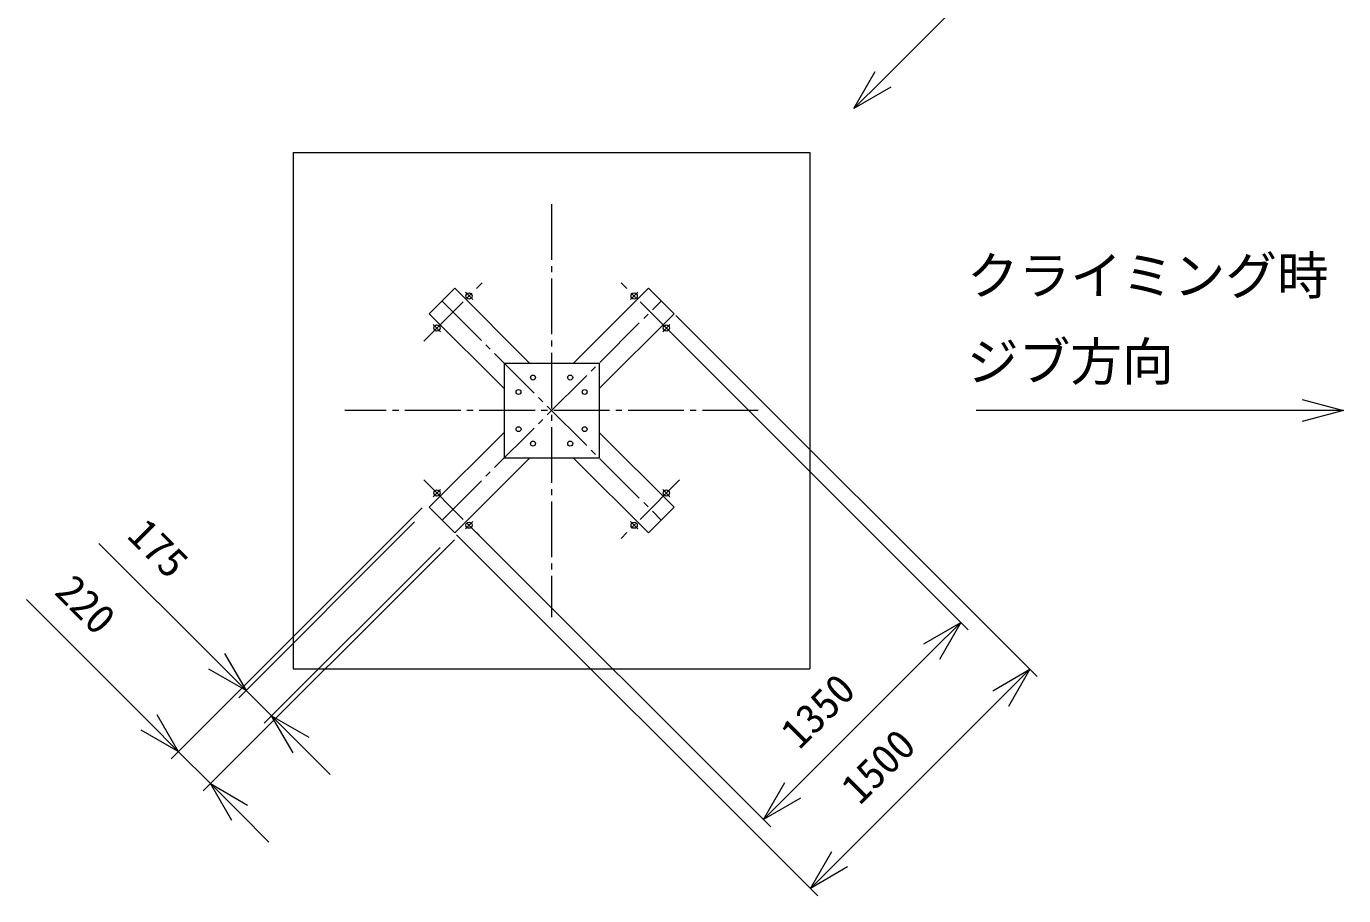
# Model space of a CAD drawing. Units: millimetres, scale not verified. Extents: x -8789 to 8797, y -12359 to 13582.
# Drawn here: x -8308 to -1934, y -12359 to -8149 of the extents above; entities that cross this region are included whole.
import ezdxf
from ezdxf.enums import TextEntityAlignment as Align

# ---------------------------------------------------------------- set-up
doc = ezdxf.new("R2010")
doc.units = ezdxf.units.MM
doc.header["$LTSCALE"] = 30
doc.linetypes.add('CHAIN2', pattern=[12, 9, -1, 1, -1])
for name, color, linetype, lineweight in [('0-2_12 常用一点鎖線', 3, 'CHAIN2', 18), ('0-4_05 寸法', 7, 'Continuous', 18), ('0-5_20 躯体・土木、外形線', 1, 'Continuous', 18), ('0-6_10 常用外形線', 3, 'Continuous', 18)]:
    doc.layers.add(name, color=color, linetype=linetype, lineweight=lineweight)
doc.styles.add('ＭＳ ゴシック', font='')
doc.styles.get('ＭＳ ゴシック').set_extended_font_data('MS Gothic')

msp = doc.modelspace()

# ---------------------------------------------------------------- linework, layer by layer
at = {"layer": '0-2_12 常用一点鎖線'}
for p, q in [((-5766.66, -9009.79), (-5766.66, -11009.79)), ((-6385.38, -9673.92), (-6102.54, -9391.08)), ((-5147.95, -9673.92), (-5430.79, -9391.08)), ((-6296.99, -10540.12), (-5236.33, -9479.46)), ((-6296.99, -9479.46), (-5236.33, -10540.12)), ((-6183.86, -9437.04), (-6148.5, -9472.39)), ((-5349.47, -9437.04), (-5384.83, -9472.39)), ((-6339.42, -9592.6), (-6304.07, -9627.96)), ((-5193.91, -9592.6), (-5229.26, -9627.96)), ((-4766.66, -10009.79), (-6766.66, -10009.79)), ((-6385.38, -10345.67), (-6102.54, -10628.51)), ((-5147.95, -10345.67), (-5430.79, -10628.51)), ((-6304.07, -10391.63), (-6339.42, -10426.99)), ((-5229.26, -10391.63), (-5193.91, -10426.99)), ((-6148.5, -10547.19), (-6183.86, -10582.55)), ((-5384.83, -10547.19), (-5349.47, -10582.55))]:
    msp.add_line(p, q, dxfattribs=at)
at = {"layer": '0-4_05 寸法'}
for p, q in [((-5165.62, -9550.17), (-3417.66, -11298.14)), ((-5218.66, -9603.21), (-3751.03, -11070.83)), ((-6392.45, -10480.02), (-7608.46, -11696.02)), ((-6429.58, -10548.96), (-7280.69, -11400.07)), ((-6173.25, -10557.8), (-4705.63, -12025.43)), ((-6236.89, -10635.58), (-7452.89, -11851.58)), ((-6226.28, -10610.83), (-4478.32, -12358.8)), ((-7386.75, -11223.29), (-7957.15, -10652.89)), ((-6305.83, -10672.71), (-7156.94, -11523.81)), ((-7714.52, -11519.24), (-8308.49, -10925.28)), ((-3786.39, -11035.48), (-3927.81, -11176.9)), ((-3927.81, -11176.9), (-4599.56, -11848.65)), ((-7245.33, -11364.71), (-7386.75, -11223.29)), ((-3453.02, -11262.78), (-3594.44, -11404.2)), ((-7121.59, -11488.46), (-7245.33, -11364.71)), ((-3594.44, -11404.2), (-4372.26, -12182.02)), ((-7573.1, -11660.67), (-7714.52, -11519.24)), ((-7121.59, -11488.46), (-6980.16, -11629.88)), ((-7417.54, -11816.23), (-7573.1, -11660.67)), ((-6980.16, -11629.88), (-6838.74, -11771.3)), ((-7417.54, -11816.23), (-7276.12, -11957.65)), ((-4740.98, -11990.07), (-4599.56, -11848.65)), ((-7276.12, -11957.65), (-7134.69, -12099.07)), ((-4513.68, -12323.44), (-4372.26, -12182.02))]:
    msp.add_line(p, q, dxfattribs=at)
for points in [[(-4304.53, -8547.66), (-4163.11, -8406.24), (-3809.56, -8052.69)], [(-4125.22, -8444.13), (-4304.53, -8547.66), (-4201.01, -8368.35)], [(-2134.02, -9956.2), (-1934.02, -10009.79), (-2134.02, -10063.38)], [(-1934.02, -10009.79), (-2134.02, -10009.79), (-3712.56, -10009.79)], [(-3965.7, -11139), (-3786.39, -11035.48), (-3889.91, -11214.79)], [(-7348.86, -11185.4), (-7245.33, -11364.71), (-7424.64, -11261.19)], [(-3632.33, -11366.31), (-3453.02, -11262.78), (-3556.55, -11442.1)], [(-7676.63, -11481.35), (-7573.1, -11660.67), (-7752.42, -11557.14)], [(-7018.06, -11667.77), (-7121.59, -11488.46), (-6942.27, -11591.99)], [(-7314.01, -11995.54), (-7417.54, -11816.23), (-7238.22, -11919.76)], [(-4561.67, -11886.54), (-4740.98, -11990.07), (-4637.45, -11810.76)], [(-4334.36, -12219.91), (-4513.68, -12323.44), (-4410.15, -12144.13)]]:
    msp.add_lwpolyline(points, dxfattribs=at)
at = {"layer": '0-5_20 躯体・土木、外形線'}
for p, q in [((-7016.66, -8759.79), (-4516.66, -8759.79)), ((-4516.66, -8759.79), (-4516.66, -11259.79))]:
    msp.add_line(p, q, dxfattribs=at)
msp.add_lwpolyline([(-7016.66, -8759.79), (-7016.66, -11259.79), (-4516.66, -11259.79)], dxfattribs=at)
at = {"layer": '0-6_10 常用外形線'}
for p, q in [((-6358.87, -9541.34), (-5996.66, -9903.54)), ((-5996.66, -9779.79), (-5996.66, -10239.79)), ((-6358.87, -10478.25), (-5996.66, -10116.05))]:
    msp.add_line(p, q, dxfattribs=at)
for points in [[(-5872.92, -9779.79), (-6235.12, -9417.59), (-6358.87, -9541.34)], [(-5660.41, -9779.79), (-5298.21, -9417.59), (-5174.46, -9541.34), (-5536.66, -9903.54)], [(-5996.66, -9779.79), (-5536.66, -9779.79), (-5536.66, -10239.79), (-5996.66, -10239.79)], [(-5660.41, -10239.79), (-5298.21, -10602), (-5174.46, -10478.25), (-5536.66, -10116.05)], [(-5872.92, -10239.79), (-6235.12, -10602), (-6358.87, -10478.25)]]:
    msp.add_lwpolyline(points, dxfattribs=at)
for centre, radius in [((-6166.18, -9454.71), 15), ((-5367.15, -9454.71), 15), ((-6321.74, -9610.28), 15), ((-5211.59, -9610.28), 15), ((-5856.66, -9849.79), 12), ((-5676.66, -9849.79), 12), ((-5926.66, -9919.79), 12), ((-5606.66, -9919.79), 12), ((-5926.66, -10099.79), 12), ((-5606.66, -10099.79), 12), ((-5856.66, -10169.79), 12), ((-5676.66, -10169.79), 12), ((-6321.74, -10409.31), 15), ((-5211.59, -10409.31), 15), ((-6166.18, -10564.87), 15), ((-5367.15, -10564.87), 15)]:
    msp.add_circle(centre, radius, dxfattribs=at)

# ---------------------------------------------------------------- texts
at = {"layer": '0-4_05 寸法', "style": 'ＭＳ ゴシック'}
for s, p in [('クライミング時', (-3756.78, -9502.59)), ('ジブ方向', (-3756.78, -9919.26))]:
    msp.add_text(s, height=183.3, dxfattribs=at).set_placement(p, align=Align.BOTTOM_LEFT)
for s, rotation, p in [('175', 315, (-7858.16, -10652.89)), ('220', 315, (-8209.5, -10925.28)), ('1350', 45, (-4537.1, -11687.19)), ('1500', 45, (-4244.98, -11955.74))]:
    msp.add_text(s, height=146.6, rotation=rotation, dxfattribs=at).set_placement(p, align=Align.BOTTOM_LEFT)

doc.saveas('drawing.dxf')
